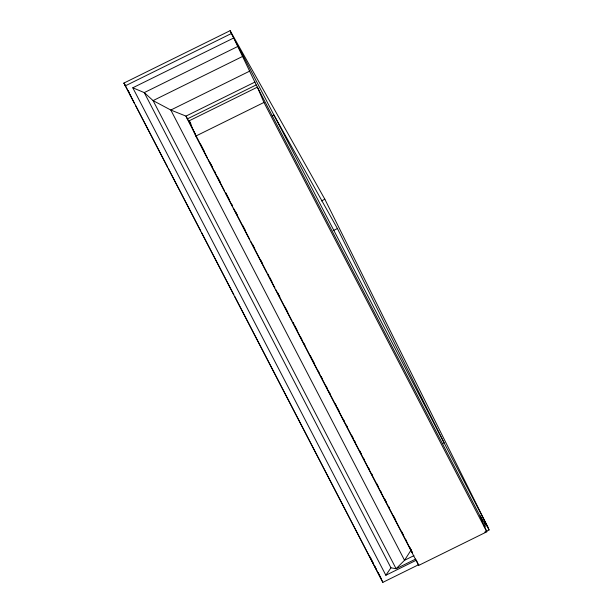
<?xml version="1.0" encoding="UTF-8"?>
<svg xmlns="http://www.w3.org/2000/svg" width="613" height="613" viewBox="0 0 613 613"><rect width="100%" height="100%" fill="white"/><g stroke="black" fill="none" stroke-linecap="round" stroke-linejoin="round"><path stroke-width="0.92" d="M409.836 547.371L411.162 549.922L404.534 560.282L396.098 568.726L390.941 567.807L144.262 92.609L132.799 87.774L233.691 37.998L256.226 84.916L481.42 518.736L480.194 515.862L485.496 524.621L483.795 525.456M132.799 87.774L385.853 575.255L390.941 567.807M125.167 85.92L231.369 33.523L230.143 30.658L123.941 83.054L382.864 582.35L418.832 564.604M237.859 46.427L144.262 92.609L153.089 100.601L170.812 110.041L185.969 116.102L192.137 127.994M242.495 56.488L153.089 100.601L396.098 568.726L415.675 559.064M249.598 71.169L170.812 110.041L404.534 560.282L413.951 555.639M255 82.05L185.969 116.102L207.47 158.024M187.195 118.976L256.226 84.916M189.241 120.776L257.391 87.153L263.95 102.455L486.822 531.8L418.671 565.424L195.8 136.078L189.241 120.776L191.003 124.171M195.8 136.078L263.95 102.455M272.195 115.796L273.896 114.953L337.418 228.549L444.073 442.778L442.371 443.613M321.427 200.918L324.852 199.233L487.833 527.08L489.067 529.954L484.783 532.069M333.158 230.649L337.418 228.549M385.853 575.255L416.633 560.067M484.178 526.743L486.745 525.479L489.067 529.954M486.745 525.479L484.531 521.625L485.496 524.621M324.852 199.233L230.136 30.65L487.833 527.08M125.343 85.552L123.933 83.046L134.531 103.451M128.155 90.555L129.09 92.226M129.404 93.582L130.814 96.08M231.369 33.523L233.691 37.998M193.018 129.688L195.225 133.933M200.512 144.124L204.474 151.763M210.205 162.797L212.412 167.042M214.611 171.288L215.492 172.989M217.699 177.234L220.343 182.322M225.63 192.513L229.599 200.152M231.798 204.397L232.679 206.098M235.323 211.186L237.53 215.431M242.817 225.622L245.461 230.718M252.51 244.296L254.717 248.541M260.448 259.583L262.648 263.82M267.935 274.011L268.816 275.712M269.697 277.405L271.904 281.651M277.635 292.685L279.834 296.93M285.122 307.121L286.003 308.822M286.884 310.515L287.765 312.216M293.052 322.4L293.941 324.101M294.822 325.794L297.021 330.039M300.991 337.686L301.872 339.38M304.071 343.625L304.952 345.326M310.239 355.509L311.12 357.21M312.009 358.904L314.208 363.149M318.178 370.788L319.059 372.489M321.258 376.734L322.139 378.436M326.108 386.075L326.99 387.768M329.196 392.014L330.078 393.715M335.365 403.898L336.246 405.599M337.127 407.3L339.326 411.545M343.295 419.185L344.177 420.878M346.383 425.123L347.264 426.824M351.67 435.314L353.433 438.709M354.314 440.41L355.195 442.103M359.601 450.593L361.363 453.988M363.563 458.233L364.451 459.934M368.413 467.573L369.294 469.267M371.501 473.512L372.382 475.213M376.788 483.703L378.55 487.097M380.75 491.342L381.638 493.044M384.719 498.982L386.481 502.376M388.688 506.622L389.569 508.323M393.531 515.962L395.737 520.207M401.469 531.241L403.668 535.486M405.875 539.731L406.756 541.432M208.351 159.725L224.657 191.133M225.538 192.834L232.588 206.42M233.469 208.114L249.775 239.53M250.656 241.223L266.962 272.639M267.843 274.333L274.892 287.918M275.773 289.612L292.079 321.028M292.96 322.722L317.205 369.417M318.086 371.118L412.388 552.788L411.162 549.922M135.412 105.152L167.625 167.203M168.506 168.904L200.719 230.963M201.6 232.664L233.814 294.715M234.695 296.416L382.864 582.35M378.229 572.626L381.631 579.477M370.191 556.933L373.601 563.791M374.459 565.508L376.16 568.941M480.263 516.498L486.822 531.8M416.855 561.171L418.671 565.424"/></g></svg>
